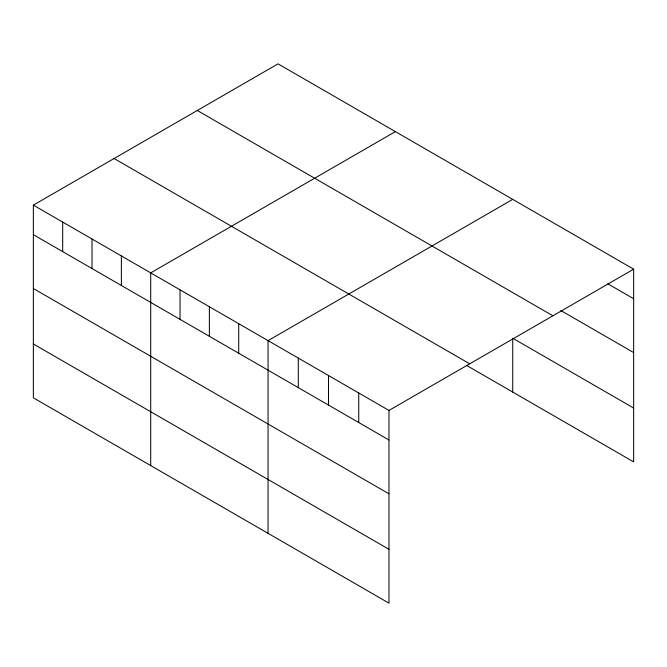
<?xml version="1.0" encoding="UTF-8"?>
<svg xmlns="http://www.w3.org/2000/svg" width="667" height="667" viewBox="0 0 667 667"><rect width="100%" height="100%" fill="white"/><g stroke="black" fill="none" stroke-linecap="round" stroke-linejoin="round"><path stroke-width="1" d="M33.35 205.128L388.969 410.438L388.969 603.143L33.35 397.824L33.35 205.128L278.031 63.857L633.65 269.176L633.65 461.872L466.508 365.374M395.381 131.616L150.709 272.878L150.709 465.574M512.74 199.366L268.059 340.637L268.059 533.333M388.969 410.438L633.65 269.176M607.87 283.834L633.65 298.716M560.747 310.472L633.65 352.56M197.282 110.48L552.91 315.791M513.632 338.736L633.65 408.037M114.09 158.504L469.718 363.823M33.35 234.667L388.969 439.987M33.35 288.511L388.969 493.822M33.35 343.98L388.969 549.3M512.74 338.227L512.74 392.071M358.746 392.988L358.746 422.536M328.514 375.538L328.514 405.077M298.291 358.087L298.291 387.627M238.719 323.695L238.719 353.235M209.38 306.753L209.38 336.301M180.04 289.82L180.04 319.36M121.369 255.945L121.369 285.484M92.029 239.003L92.029 268.543M62.69 222.061L62.69 251.609"/></g></svg>
